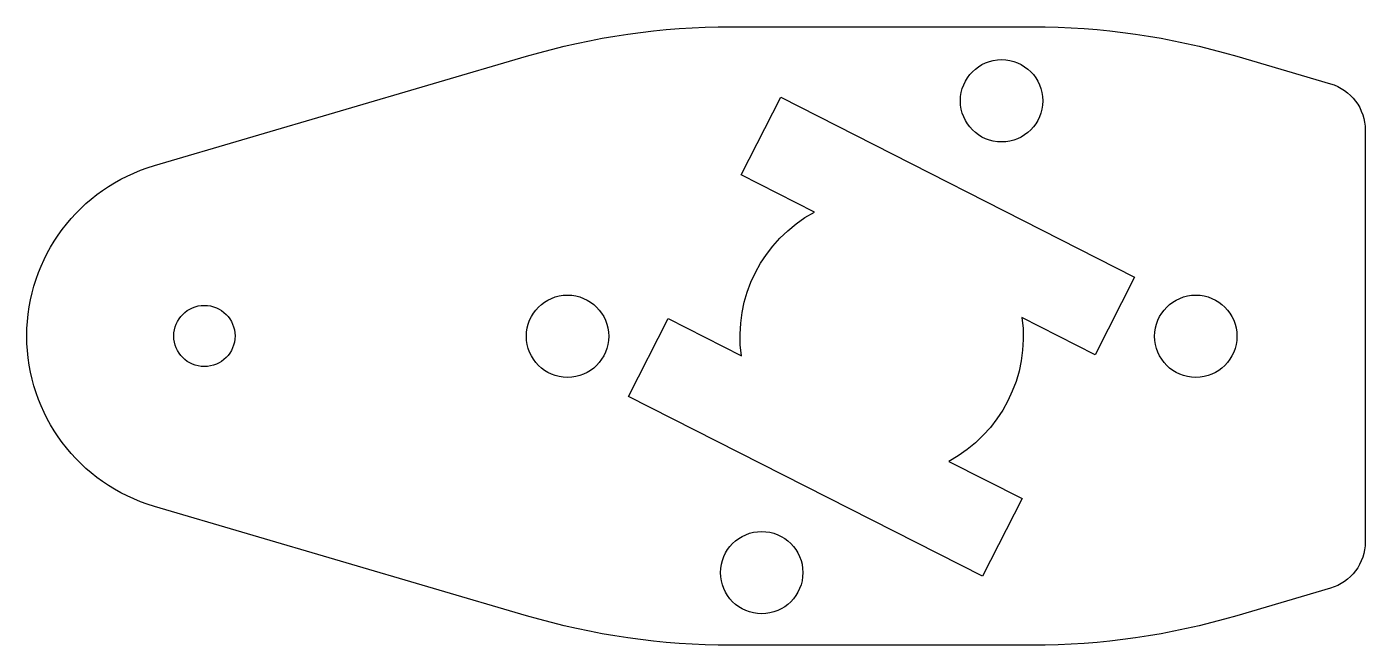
# Model space of a CAD drawing. Header units: millimetres. Extents: x -139.5 to -84.3, y 130.2 to 155.8.
import ezdxf

# ---------------------------------------------------------------- set-up
doc = ezdxf.new("R2010")
doc.units = ezdxf.units.MM
doc.layers.get('0').update_dxf_attribs({"linetype": 'CONTINUOUS'})

msp = doc.modelspace()

# ---------------------------------------------------------------- linework, layer by layer
for points in [[(-84.254, 151.494), (-84.254, 134.487, -0.332779), (-85.691, 132.569), (-89.555, 131.433, -0.07157), (-98.012, 130.216), (-110.451, 130.216, -0.07157), (-118.909, 131.433), (-134.278, 135.949, -0.748441), (-134.278, 150.032), (-118.909, 154.548, -0.07157), (-110.451, 155.765), (-98.012, 155.765, -0.07157), (-89.555, 154.548), (-85.691, 153.413, -0.332779)], [(-98.435, 143.752, -0.312652), (-101.456, 137.812), (-98.433, 136.274), (-100.064, 133.065), (-114.683, 140.498), (-113.051, 143.707), (-110.028, 142.17, -0.312652), (-107.007, 148.111), (-110.031, 149.648), (-108.399, 152.857), (-93.78, 145.424), (-95.412, 142.215)]]:
    msp.add_lwpolyline(points, format="xyb", close=True)
for centre, radius in [((-99.277, 152.706), 1.7), ((-117.209, 142.98), 1.7), ((-91.254, 142.98), 1.7), ((-132.209, 142.991), 1.265), ((-109.187, 133.216), 1.7)]:
    msp.add_circle(centre, radius)

doc.saveas('drawing.dxf')
